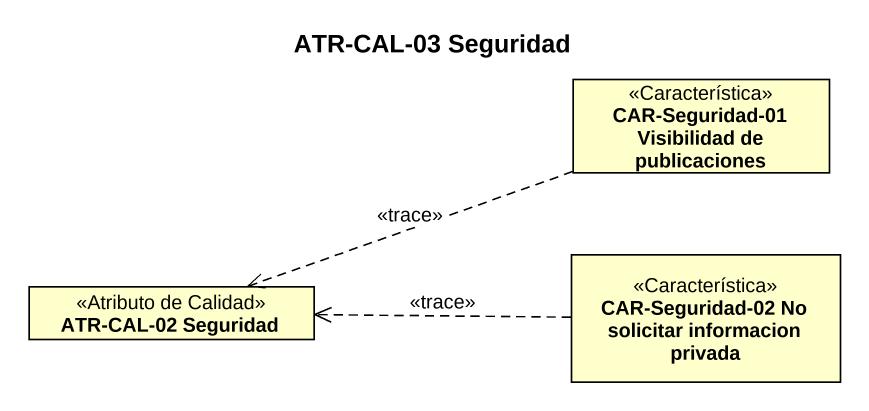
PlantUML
@startuml
title ATR-CAL-03 Seguridad
hide circle
hide empty members
class "CAR-Seguridad-01 Visibilidad de publicaciones" as CAR_Seguridad_01 <<Característica>>
class "CAR-Seguridad-02 No solicitar informacion privada" as CAR_Seguridad_02_No <<Característica>>
class "ATR-CAL-02 Seguridad" as ATR_CAL_02_Seguridad <<Atributo de Calidad>>
CAR_Seguridad_01 .left.> ATR_CAL_02_Seguridad : <<trace>>
CAR_Seguridad_02_No .left.> ATR_CAL_02_Seguridad : <<trace>>
@enduml
